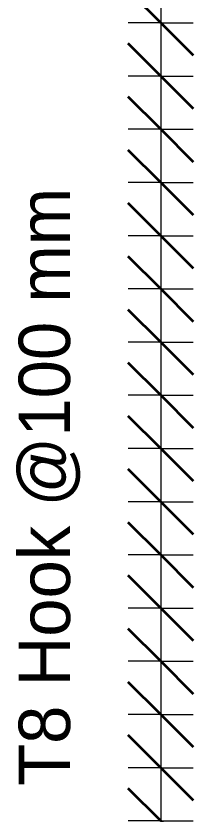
# Model space of a CAD drawing. Header units: millimetres. Extents: x -31655 to -5862, y 2843 to 78926.
# Drawn here: x -24932 to -24604, y 4104 to 5580 of the extents above; entities that cross this region are included whole.
import ezdxf

# ---------------------------------------------------------------- set-up
doc = ezdxf.new("R2010")
doc.units = ezdxf.units.MM
for name, color, linetype, lineweight in [('A-ANNO-DIMS', 211, 'Continuous', 9), ('A-ANNO-DIMS-40', 211, 'Continuous', 9), ('S-RBAR-IDEN', 171, 'Continuous', 9)]:
    doc.layers.add(name, color=color, linetype=linetype, lineweight=lineweight)
doc.styles.add('Nirmala UI', font='Nirmala.ttf', dxfattribs={"height": 95.25})
doc.dimstyles.new('Arc_Length_-_2_5mm_Arial', dxfattribs={"dimscale": 304.8, "dimtxt": 100.546939, "dimasz": 0.393701, "dimexe": 0.19685, "dimexo": 0.0625, "dimgap": 0.229659, "dimtad": 1, "dimdec": 4, "dimzin": 0, "dimdsep": 46, "dimtxsty": 'Nirmala UI', "dimblk1": 'OBLIQUE', "dimblk2": 'OBLIQUE', "dimsah": 1, "dimcen": 0.09, "dimdle": 0.19685, "dimazin": 0, "dimtfac": 1, "dimtdec": 4, "dimtix": 1, "dimtmove": 0, "dimatfit": 3, "dimfxl": 0.19685, "dimfxlon": 1, "dimtvp": 1, "dimtolj": 1, "dimtzin": 0, "dimarcsym": 2})

# ---------------------------------------------------------------- blocks, each defined once
blk = doc.blocks.new('DIMBLOCK160-Elevation Right')
at = {"layer": 'A-ANNO-DIMS-40', "lineweight": 35}
for p, q in [((-24664.2, 5665.6), (-24724.2, 5725.6)), ((-24664.2, 5665.6), (-24604.2, 5605.6)), ((-24664.2, 5567.2), (-24724.2, 5627.2)), ((-24664.2, 5567.2), (-24604.2, 5507.2))]:
    blk.add_line(p, q, dxfattribs=at)
at = {"layer": 'A-ANNO-DIMS-40'}
for p, q in [((-24664.2, 5665.6), (-24724.2, 5665.6)), ((-24664.2, 5665.6), (-24664.2, 5567.2)), ((-24664.2, 5665.6), (-24604.2, 5665.6)), ((-24664.2, 5567.2), (-24724.2, 5567.2)), ((-24664.2, 5567.2), (-24604.2, 5567.2))]:
    blk.add_line(p, q, dxfattribs=at)
blk = doc.blocks.new('_Oblique')
at = {"color": 0, "linetype": 'ByBlock', "lineweight": -2}
blk.add_line((-0.5, -0.5), (0.5, 0.5), dxfattribs=at)
blk = doc.blocks.new('DIMBLOCK161-Elevation Right')
at = {"layer": 'A-ANNO-DIMS-40', "lineweight": 35}
for p, q in [((-24664.2, 5567.2), (-24724.2, 5627.2)), ((-24664.2, 5567.2), (-24604.2, 5507.2)), ((-24664.2, 5468.8), (-24724.2, 5528.8)), ((-24664.2, 5468.8), (-24604.2, 5408.8))]:
    blk.add_line(p, q, dxfattribs=at)
at = {"layer": 'A-ANNO-DIMS-40'}
for p, q in [((-24664.2, 5567.2), (-24724.2, 5567.2)), ((-24664.2, 5567.2), (-24664.2, 5468.8)), ((-24664.2, 5567.2), (-24604.2, 5567.2)), ((-24664.2, 5468.8), (-24724.2, 5468.8)), ((-24664.2, 5468.8), (-24604.2, 5468.8))]:
    blk.add_line(p, q, dxfattribs=at)
blk = doc.blocks.new('DIMBLOCK162-Elevation Right')
at = {"layer": 'A-ANNO-DIMS-40', "lineweight": 35}
for p, q in [((-24664.2, 5468.8), (-24724.2, 5528.8)), ((-24664.2, 5468.8), (-24604.2, 5408.8)), ((-24664.2, 5370.3), (-24724.2, 5430.3)), ((-24664.2, 5370.3), (-24604.2, 5310.3))]:
    blk.add_line(p, q, dxfattribs=at)
at = {"layer": 'A-ANNO-DIMS-40'}
for p, q in [((-24664.2, 5468.8), (-24724.2, 5468.8)), ((-24664.2, 5468.8), (-24664.2, 5370.3)), ((-24664.2, 5468.8), (-24604.2, 5468.8)), ((-24664.2, 5370.3), (-24724.2, 5370.3)), ((-24664.2, 5370.3), (-24604.2, 5370.3))]:
    blk.add_line(p, q, dxfattribs=at)
blk = doc.blocks.new('DIMBLOCK163-Elevation Right')
at = {"layer": 'A-ANNO-DIMS-40', "lineweight": 35}
for p, q in [((-24664.2, 5370.3), (-24724.2, 5430.3)), ((-24664.2, 5370.3), (-24604.2, 5310.3)), ((-24664.2, 5271.9), (-24724.2, 5331.9)), ((-24664.2, 5271.9), (-24604.2, 5211.9))]:
    blk.add_line(p, q, dxfattribs=at)
at = {"layer": 'A-ANNO-DIMS-40'}
for p, q in [((-24664.2, 5370.3), (-24724.2, 5370.3)), ((-24664.2, 5370.3), (-24664.2, 5271.9)), ((-24664.2, 5370.3), (-24604.2, 5370.3)), ((-24664.2, 5271.9), (-24724.2, 5271.9)), ((-24664.2, 5271.9), (-24604.2, 5271.9))]:
    blk.add_line(p, q, dxfattribs=at)
blk = doc.blocks.new('DIMBLOCK164-Elevation Right')
at = {"layer": 'A-ANNO-DIMS-40', "lineweight": 35}
for p, q in [((-24664.2, 5271.9), (-24724.2, 5331.9)), ((-24664.2, 5271.9), (-24604.2, 5211.9)), ((-24664.2, 5173.5), (-24724.2, 5233.5)), ((-24664.2, 5173.5), (-24604.2, 5113.5))]:
    blk.add_line(p, q, dxfattribs=at)
at = {"layer": 'A-ANNO-DIMS-40'}
for p, q in [((-24664.2, 5271.9), (-24724.2, 5271.9)), ((-24664.2, 5271.9), (-24664.2, 5173.5)), ((-24664.2, 5271.9), (-24604.2, 5271.9)), ((-24664.2, 5173.5), (-24724.2, 5173.5)), ((-24664.2, 5173.5), (-24604.2, 5173.5))]:
    blk.add_line(p, q, dxfattribs=at)
blk = doc.blocks.new('DIMBLOCK165-Elevation Right')
at = {"layer": 'A-ANNO-DIMS-40', "lineweight": 35}
for p, q in [((-24664.2, 5173.5), (-24724.2, 5233.5)), ((-24664.2, 5173.5), (-24604.2, 5113.5)), ((-24664.2, 5075.1), (-24724.2, 5135.1)), ((-24664.2, 5075.1), (-24604.2, 5015.1))]:
    blk.add_line(p, q, dxfattribs=at)
at = {"layer": 'A-ANNO-DIMS-40'}
for p, q in [((-24664.2, 5173.5), (-24724.2, 5173.5)), ((-24664.2, 5173.5), (-24664.2, 5075.1)), ((-24664.2, 5173.5), (-24604.2, 5173.5)), ((-24664.2, 5075.1), (-24724.2, 5075.1)), ((-24664.2, 5075.1), (-24604.2, 5075.1))]:
    blk.add_line(p, q, dxfattribs=at)
blk = doc.blocks.new('DIMBLOCK166-Elevation Right')
at = {"layer": 'A-ANNO-DIMS-40', "lineweight": 35}
for p, q in [((-24664.2, 5075.1), (-24724.2, 5135.1)), ((-24664.2, 5075.1), (-24604.2, 5015.1)), ((-24664.2, 4976.7), (-24724.2, 5036.7)), ((-24664.2, 4976.7), (-24604.2, 4916.7))]:
    blk.add_line(p, q, dxfattribs=at)
at = {"layer": 'A-ANNO-DIMS-40'}
for p, q in [((-24664.2, 5075.1), (-24724.2, 5075.1)), ((-24664.2, 5075.1), (-24664.2, 4976.7)), ((-24664.2, 5075.1), (-24604.2, 5075.1)), ((-24664.2, 4976.7), (-24724.2, 4976.7)), ((-24664.2, 4976.7), (-24604.2, 4976.7))]:
    blk.add_line(p, q, dxfattribs=at)
blk = doc.blocks.new('DIMBLOCK167-Elevation Right')
at = {"layer": 'A-ANNO-DIMS-40', "lineweight": 35}
for p, q in [((-24664.2, 4976.7), (-24724.2, 5036.7)), ((-24664.2, 4976.7), (-24604.2, 4916.7)), ((-24664.2, 4878.3), (-24724.2, 4938.3)), ((-24664.2, 4878.3), (-24604.2, 4818.3))]:
    blk.add_line(p, q, dxfattribs=at)
at = {"layer": 'A-ANNO-DIMS-40'}
for p, q in [((-24664.2, 4976.7), (-24724.2, 4976.7)), ((-24664.2, 4976.7), (-24664.2, 4878.3)), ((-24664.2, 4976.7), (-24604.2, 4976.7)), ((-24664.2, 4878.3), (-24724.2, 4878.3)), ((-24664.2, 4878.3), (-24604.2, 4878.3))]:
    blk.add_line(p, q, dxfattribs=at)
blk = doc.blocks.new('DIMBLOCK168-Elevation Right')
at = {"layer": 'A-ANNO-DIMS-40', "lineweight": 35}
for p, q in [((-24664.2, 4878.3), (-24724.2, 4938.3)), ((-24664.2, 4878.3), (-24604.2, 4818.3)), ((-24664.2, 4779.9), (-24724.2, 4839.9)), ((-24664.2, 4779.9), (-24604.2, 4719.9))]:
    blk.add_line(p, q, dxfattribs=at)
at = {"layer": 'A-ANNO-DIMS-40'}
for p, q in [((-24664.2, 4878.3), (-24724.2, 4878.3)), ((-24664.2, 4878.3), (-24664.2, 4779.9)), ((-24664.2, 4878.3), (-24604.2, 4878.3)), ((-24664.2, 4779.9), (-24724.2, 4779.9)), ((-24664.2, 4779.9), (-24604.2, 4779.9))]:
    blk.add_line(p, q, dxfattribs=at)
blk = doc.blocks.new('DIMBLOCK169-Elevation Right')
at = {"layer": 'A-ANNO-DIMS-40', "lineweight": 35}
for p, q in [((-24664.2, 4779.9), (-24724.2, 4839.9)), ((-24664.2, 4779.9), (-24604.2, 4719.9)), ((-24664.2, 4681.5), (-24724.2, 4741.5)), ((-24664.2, 4681.5), (-24604.2, 4621.5))]:
    blk.add_line(p, q, dxfattribs=at)
at = {"layer": 'A-ANNO-DIMS-40'}
for p, q in [((-24664.2, 4779.9), (-24724.2, 4779.9)), ((-24664.2, 4779.9), (-24664.2, 4681.5)), ((-24664.2, 4779.9), (-24604.2, 4779.9)), ((-24664.2, 4681.5), (-24724.2, 4681.5)), ((-24664.2, 4681.5), (-24604.2, 4681.5))]:
    blk.add_line(p, q, dxfattribs=at)
blk = doc.blocks.new('DIMBLOCK170-Elevation Right')
at = {"layer": 'A-ANNO-DIMS-40', "lineweight": 35}
for p, q in [((-24664.2, 4681.5), (-24724.2, 4741.5)), ((-24664.2, 4681.5), (-24604.2, 4621.5)), ((-24664.2, 4583.1), (-24724.2, 4643.1)), ((-24664.2, 4583.1), (-24604.2, 4523.1))]:
    blk.add_line(p, q, dxfattribs=at)
at = {"layer": 'A-ANNO-DIMS-40'}
for p, q in [((-24664.2, 4681.5), (-24724.2, 4681.5)), ((-24664.2, 4681.5), (-24664.2, 4583.1)), ((-24664.2, 4681.5), (-24604.2, 4681.5)), ((-24664.2, 4583.1), (-24724.2, 4583.1)), ((-24664.2, 4583.1), (-24604.2, 4583.1))]:
    blk.add_line(p, q, dxfattribs=at)
blk = doc.blocks.new('DIMBLOCK171-Elevation Right')
at = {"layer": 'A-ANNO-DIMS-40', "lineweight": 35}
for p, q in [((-24664.2, 4583.1), (-24724.2, 4643.1)), ((-24664.2, 4583.1), (-24604.2, 4523.1)), ((-24664.2, 4484.7), (-24724.2, 4544.7)), ((-24664.2, 4484.7), (-24604.2, 4424.7))]:
    blk.add_line(p, q, dxfattribs=at)
at = {"layer": 'A-ANNO-DIMS-40'}
for p, q in [((-24664.2, 4583.1), (-24724.2, 4583.1)), ((-24664.2, 4583.1), (-24664.2, 4484.7)), ((-24664.2, 4583.1), (-24604.2, 4583.1)), ((-24664.2, 4484.7), (-24724.2, 4484.7)), ((-24664.2, 4484.7), (-24604.2, 4484.7))]:
    blk.add_line(p, q, dxfattribs=at)
blk = doc.blocks.new('DIMBLOCK172-Elevation Right')
at = {"layer": 'A-ANNO-DIMS-40', "lineweight": 35}
for p, q in [((-24664.2, 4484.7), (-24724.2, 4544.7)), ((-24664.2, 4484.7), (-24604.2, 4424.7)), ((-24664.2, 4386.3), (-24724.2, 4446.3)), ((-24664.2, 4386.3), (-24604.2, 4326.3))]:
    blk.add_line(p, q, dxfattribs=at)
at = {"layer": 'A-ANNO-DIMS-40'}
for p, q in [((-24664.2, 4484.7), (-24724.2, 4484.7)), ((-24664.2, 4484.7), (-24664.2, 4386.3)), ((-24664.2, 4484.7), (-24604.2, 4484.7)), ((-24664.2, 4386.3), (-24724.2, 4386.3)), ((-24664.2, 4386.3), (-24604.2, 4386.3))]:
    blk.add_line(p, q, dxfattribs=at)
blk = doc.blocks.new('DIMBLOCK173-Elevation Right')
at = {"layer": 'A-ANNO-DIMS-40', "lineweight": 35}
for p, q in [((-24664.2, 4386.3), (-24724.2, 4446.3)), ((-24664.2, 4386.3), (-24604.2, 4326.3)), ((-24664.2, 4287.8), (-24724.2, 4347.8)), ((-24664.2, 4287.8), (-24604.2, 4227.8))]:
    blk.add_line(p, q, dxfattribs=at)
at = {"layer": 'A-ANNO-DIMS-40'}
for p, q in [((-24664.2, 4386.3), (-24724.2, 4386.3)), ((-24664.2, 4386.3), (-24664.2, 4287.8)), ((-24664.2, 4386.3), (-24604.2, 4386.3)), ((-24664.2, 4287.8), (-24724.2, 4287.8)), ((-24664.2, 4287.8), (-24604.2, 4287.8))]:
    blk.add_line(p, q, dxfattribs=at)
blk = doc.blocks.new('DIMBLOCK174-Elevation Right')
at = {"layer": 'A-ANNO-DIMS-40', "lineweight": 35}
for p, q in [((-24664.2, 4287.8), (-24724.2, 4347.8)), ((-24664.2, 4287.8), (-24604.2, 4227.8)), ((-24664.2, 4189.4), (-24724.2, 4249.4)), ((-24664.2, 4189.4), (-24604.2, 4129.4))]:
    blk.add_line(p, q, dxfattribs=at)
at = {"layer": 'A-ANNO-DIMS-40'}
for p, q in [((-24664.2, 4287.8), (-24724.2, 4287.8)), ((-24664.2, 4287.8), (-24664.2, 4189.4)), ((-24664.2, 4287.8), (-24604.2, 4287.8)), ((-24664.2, 4189.4), (-24724.2, 4189.4)), ((-24664.2, 4189.4), (-24604.2, 4189.4))]:
    blk.add_line(p, q, dxfattribs=at)
blk = doc.blocks.new('DIMBLOCK175-Elevation Right')
at = {"layer": 'A-ANNO-DIMS-40', "lineweight": 35}
for p, q in [((-24664.2, 4189.4), (-24724.2, 4249.4)), ((-24664.2, 4189.4), (-24604.2, 4129.4)), ((-24664.2, 4091), (-24724.2, 4151)), ((-24664.2, 4091), (-24604.2, 4031))]:
    blk.add_line(p, q, dxfattribs=at)
at = {"layer": 'A-ANNO-DIMS-40'}
for p, q in [((-24664.2, 4189.4), (-24724.2, 4189.4)), ((-24664.2, 4189.4), (-24664.2, 4091)), ((-24664.2, 4189.4), (-24604.2, 4189.4)), ((-24664.2, 4091), (-24724.2, 4091)), ((-24664.2, 4091), (-24604.2, 4091))]:
    blk.add_line(p, q, dxfattribs=at)
blk = doc.blocks.new('DIMBLOCK176-Elevation Right')
at = {"layer": 'A-ANNO-DIMS-40', "lineweight": 35}
for p, q in [((-24664.2, 4091), (-24724.2, 4151)), ((-24664.2, 4091), (-24604.2, 4031)), ((-24664.2, 3992.6), (-24724.2, 4052.6)), ((-24664.2, 3992.6), (-24604.2, 3932.6))]:
    blk.add_line(p, q, dxfattribs=at)
at = {"layer": 'A-ANNO-DIMS-40'}
for p, q in [((-24664.2, 4091), (-24724.2, 4091)), ((-24664.2, 4091), (-24664.2, 3992.6)), ((-24664.2, 4091), (-24604.2, 4091)), ((-24664.2, 3992.6), (-24724.2, 3992.6)), ((-24664.2, 3992.6), (-24604.2, 3992.6))]:
    blk.add_line(p, q, dxfattribs=at)
blk = doc.blocks.new('DIMBLOCK184-Elevation Right')
at = {"layer": 'A-ANNO-DIMS-40', "lineweight": 35}
for p, q in [((-24664.2, 6157.6), (-24724.2, 6217.6)), ((-24664.2, 6157.6), (-24604.2, 6097.6)), ((-24664.2, 6059.2), (-24724.2, 6119.2)), ((-24664.2, 6059.2), (-24604.2, 5999.2)), ((-24664.2, 5960.8), (-24724.2, 6020.8)), ((-24664.2, 5960.8), (-24604.2, 5900.8)), ((-24664.2, 5862.4), (-24724.2, 5922.4)), ((-24664.2, 5862.4), (-24604.2, 5802.4)), ((-24664.2, 5764), (-24724.2, 5824)), ((-24664.2, 5764), (-24604.2, 5704)), ((-24664.2, 5665.6), (-24724.2, 5725.6)), ((-24664.2, 5665.6), (-24604.2, 5605.6)), ((-24664.2, 5567.2), (-24724.2, 5627.2)), ((-24664.2, 5567.2), (-24604.2, 5507.2)), ((-24664.2, 5468.8), (-24724.2, 5528.8)), ((-24664.2, 5468.8), (-24604.2, 5408.8)), ((-24664.2, 5370.3), (-24724.2, 5430.3)), ((-24664.2, 5370.3), (-24604.2, 5310.3)), ((-24664.2, 5271.9), (-24724.2, 5331.9)), ((-24664.2, 5271.9), (-24604.2, 5211.9)), ((-24664.2, 5173.5), (-24724.2, 5233.5)), ((-24664.2, 5173.5), (-24604.2, 5113.5)), ((-24664.2, 5075.1), (-24724.2, 5135.1)), ((-24664.2, 5075.1), (-24604.2, 5015.1)), ((-24664.2, 4976.7), (-24724.2, 5036.7)), ((-24664.2, 4976.7), (-24604.2, 4916.7)), ((-24664.2, 4878.3), (-24724.2, 4938.3)), ((-24664.2, 4878.3), (-24604.2, 4818.3)), ((-24664.2, 4779.9), (-24724.2, 4839.9)), ((-24664.2, 4779.9), (-24604.2, 4719.9)), ((-24664.2, 4681.5), (-24724.2, 4741.5)), ((-24664.2, 4681.5), (-24604.2, 4621.5)), ((-24664.2, 4583.1), (-24724.2, 4643.1)), ((-24664.2, 4583.1), (-24604.2, 4523.1)), ((-24664.2, 4484.7), (-24724.2, 4544.7)), ((-24664.2, 4484.7), (-24604.2, 4424.7)), ((-24664.2, 4386.3), (-24724.2, 4446.3)), ((-24664.2, 4386.3), (-24604.2, 4326.3)), ((-24664.2, 4287.8), (-24724.2, 4347.8)), ((-24664.2, 4287.8), (-24604.2, 4227.8)), ((-24664.2, 4189.4), (-24724.2, 4249.4)), ((-24664.2, 4189.4), (-24604.2, 4129.4)), ((-24664.2, 4091), (-24724.2, 4151)), ((-24664.2, 4091), (-24604.2, 4031)), ((-24664.2, 3992.6), (-24724.2, 4052.6)), ((-24664.2, 3992.6), (-24604.2, 3932.6)), ((-24664.2, 3894.2), (-24724.2, 3954.2)), ((-24664.2, 3894.2), (-24604.2, 3834.2)), ((-24664.2, 3795.8), (-24724.2, 3855.8)), ((-24664.2, 3795.8), (-24604.2, 3735.8)), ((-24664.2, 3697.4), (-24724.2, 3757.4)), ((-24664.2, 3697.4), (-24604.2, 3637.4)), ((-24664.2, 3599), (-24724.2, 3659)), ((-24664.2, 3599), (-24604.2, 3539)), ((-24664.2, 3500.6), (-24724.2, 3560.6)), ((-24664.2, 3500.6), (-24604.2, 3440.6)), ((-24664.2, 3402.2), (-24724.2, 3462.2)), ((-24664.2, 3402.2), (-24604.2, 3342.2)), ((-24664.2, 3303.8), (-24724.2, 3363.8)), ((-24664.2, 3303.8), (-24604.2, 3243.8))]:
    blk.add_line(p, q, dxfattribs=at)
at = {"layer": 'A-ANNO-DIMS-40'}
for p, q in [((-24664.2, 6217.6), (-24664.2, 3243.8)), ((-24664.2, 6217.6), (-24664.2, 6059.2)), ((-24664.2, 6157.6), (-24724.2, 6157.6)), ((-24664.2, 6157.6), (-24604.2, 6157.6)), ((-24664.2, 6059.2), (-24724.2, 6059.2)), ((-24664.2, 6059.2), (-24664.2, 5960.8)), ((-24664.2, 6059.2), (-24604.2, 6059.2)), ((-24664.2, 5960.8), (-24724.2, 5960.8)), ((-24664.2, 5960.8), (-24664.2, 5862.4)), ((-24664.2, 5960.8), (-24604.2, 5960.8)), ((-24664.2, 5862.4), (-24724.2, 5862.4)), ((-24664.2, 5862.4), (-24664.2, 5764)), ((-24664.2, 5862.4), (-24604.2, 5862.4)), ((-24664.2, 5764), (-24724.2, 5764)), ((-24664.2, 5764), (-24664.2, 5665.6)), ((-24664.2, 5764), (-24604.2, 5764)), ((-24664.2, 5665.6), (-24724.2, 5665.6)), ((-24664.2, 5665.6), (-24664.2, 5567.2)), ((-24664.2, 5665.6), (-24604.2, 5665.6)), ((-24664.2, 5567.2), (-24724.2, 5567.2)), ((-24664.2, 5567.2), (-24664.2, 5468.8)), ((-24664.2, 5567.2), (-24604.2, 5567.2)), ((-24664.2, 5468.8), (-24724.2, 5468.8)), ((-24664.2, 5468.8), (-24664.2, 5370.3)), ((-24664.2, 5468.8), (-24604.2, 5468.8)), ((-24664.2, 5370.3), (-24724.2, 5370.3)), ((-24664.2, 5370.3), (-24664.2, 5271.9)), ((-24664.2, 5370.3), (-24604.2, 5370.3)), ((-24664.2, 5271.9), (-24724.2, 5271.9)), ((-24664.2, 5271.9), (-24664.2, 5173.5)), ((-24664.2, 5271.9), (-24604.2, 5271.9)), ((-24664.2, 5173.5), (-24724.2, 5173.5)), ((-24664.2, 5173.5), (-24664.2, 5075.1)), ((-24664.2, 5173.5), (-24604.2, 5173.5)), ((-24664.2, 5075.1), (-24724.2, 5075.1)), ((-24664.2, 5075.1), (-24664.2, 4976.7)), ((-24664.2, 5075.1), (-24604.2, 5075.1)), ((-24664.2, 4976.7), (-24724.2, 4976.7)), ((-24664.2, 4976.7), (-24664.2, 4878.3)), ((-24664.2, 4976.7), (-24604.2, 4976.7)), ((-24664.2, 4878.3), (-24724.2, 4878.3)), ((-24664.2, 4878.3), (-24664.2, 4779.9)), ((-24664.2, 4878.3), (-24604.2, 4878.3)), ((-24664.2, 4779.9), (-24724.2, 4779.9)), ((-24664.2, 4779.9), (-24664.2, 4681.5)), ((-24664.2, 4779.9), (-24604.2, 4779.9)), ((-24664.2, 4681.5), (-24724.2, 4681.5)), ((-24664.2, 4681.5), (-24664.2, 4583.1)), ((-24664.2, 4681.5), (-24604.2, 4681.5)), ((-24664.2, 4583.1), (-24724.2, 4583.1)), ((-24664.2, 4583.1), (-24664.2, 4484.7)), ((-24664.2, 4583.1), (-24604.2, 4583.1)), ((-24664.2, 4484.7), (-24724.2, 4484.7)), ((-24664.2, 4484.7), (-24664.2, 4386.3)), ((-24664.2, 4484.7), (-24604.2, 4484.7)), ((-24664.2, 4386.3), (-24724.2, 4386.3)), ((-24664.2, 4386.3), (-24664.2, 4287.8)), ((-24664.2, 4386.3), (-24604.2, 4386.3)), ((-24664.2, 4287.8), (-24724.2, 4287.8)), ((-24664.2, 4287.8), (-24664.2, 4189.4)), ((-24664.2, 4287.8), (-24604.2, 4287.8)), ((-24664.2, 4189.4), (-24724.2, 4189.4)), ((-24664.2, 4189.4), (-24664.2, 4091)), ((-24664.2, 4189.4), (-24604.2, 4189.4)), ((-24664.2, 4091), (-24724.2, 4091)), ((-24664.2, 4091), (-24664.2, 3992.6)), ((-24664.2, 4091), (-24604.2, 4091)), ((-24664.2, 3992.6), (-24724.2, 3992.6)), ((-24664.2, 3992.6), (-24664.2, 3894.2)), ((-24664.2, 3992.6), (-24604.2, 3992.6)), ((-24664.2, 3894.2), (-24724.2, 3894.2)), ((-24664.2, 3894.2), (-24664.2, 3795.8)), ((-24664.2, 3894.2), (-24604.2, 3894.2)), ((-24664.2, 3795.8), (-24724.2, 3795.8)), ((-24664.2, 3795.8), (-24664.2, 3697.4)), ((-24664.2, 3795.8), (-24604.2, 3795.8)), ((-24664.2, 3697.4), (-24724.2, 3697.4)), ((-24664.2, 3697.4), (-24664.2, 3599)), ((-24664.2, 3697.4), (-24604.2, 3697.4)), ((-24664.2, 3599), (-24724.2, 3599)), ((-24664.2, 3599), (-24664.2, 3500.6)), ((-24664.2, 3599), (-24604.2, 3599)), ((-24664.2, 3500.6), (-24724.2, 3500.6)), ((-24664.2, 3500.6), (-24664.2, 3402.2)), ((-24664.2, 3500.6), (-24604.2, 3500.6)), ((-24664.2, 3402.2), (-24724.2, 3402.2)), ((-24664.2, 3402.2), (-24664.2, 3243.8)), ((-24664.2, 3402.2), (-24604.2, 3402.2)), ((-24664.2, 3303.8), (-24724.2, 3303.8)), ((-24664.2, 3303.8), (-24604.2, 3303.8))]:
    blk.add_line(p, q, dxfattribs=at)
blk = doc.blocks.new('_None')

msp = doc.modelspace()

# ---------------------------------------------------------------- texts
at = {"layer": 'S-RBAR-IDEN', "insert": (-24927.42163, 4155.7179), "char_height": 95.25, "width": 1407.76325, "attachment_point": 1, "rotation": 90, "style": 'Nirmala UI'}
msp.add_mtext('T8 Hook @100 mm', dxfattribs=at)

# ---------------------------------------------------------------- dimensions: what is measured, and where the dimension line sits
at = {"layer": 'A-ANNO-DIMS'}
for base, p1, p2, text, override, picture, middle in [((-24664.20686, 3303.75), (-24604.20686, 6157.625), (-24604.20686, 3303.75), '2854', {"dimpost": '<>', "dimblk1": 'None', "dimblk2": 'None', "dimsah": 1, "dimfxl": 2853.875}, 'DIMBLOCK184-Elevation Right', (-24783.45921, 4730.6875)), ((-24664.20686, 5567.1681), (-24604.20686, 5665.57759), (-24604.20686, 5567.1681), ' ', {"dimpost": '<>', "dimfxl": 98.409483}, 'DIMBLOCK160-Elevation Right', (-24664.20686, 5616.37284)), ((-24664.20686, 5468.75862), (-24604.20686, 5567.1681), (-24604.20686, 5468.75862), ' ', {"dimpost": '<>', "dimfxl": 98.409483}, 'DIMBLOCK161-Elevation Right', (-24664.20686, 5517.96336)), ((-24664.20686, 5370.34914), (-24604.20686, 5468.75862), (-24604.20686, 5370.34914), ' ', {"dimpost": '<>', "dimfxl": 98.409483}, 'DIMBLOCK162-Elevation Right', (-24664.20686, 5419.55388)), ((-24664.20686, 5271.93966), (-24604.20686, 5370.34914), (-24604.20686, 5271.93966), ' ', {"dimpost": '<>', "dimfxl": 98.409483}, 'DIMBLOCK163-Elevation Right', (-24664.20686, 5321.1444)), ((-24664.20686, 5173.53017), (-24604.20686, 5271.93966), (-24604.20686, 5173.53017), ' ', {"dimpost": '<>', "dimfxl": 98.409483}, 'DIMBLOCK164-Elevation Right', (-24664.20686, 5222.73491)), ((-24664.20686, 5075.12069), (-24604.20686, 5173.53017), (-24604.20686, 5075.12069), ' ', {"dimpost": '<>', "dimfxl": 98.409483}, 'DIMBLOCK165-Elevation Right', (-24664.20686, 5124.32543)), ((-24664.20686, 4976.71121), (-24604.20686, 5075.12069), (-24604.20686, 4976.71121), ' ', {"dimpost": '<>', "dimfxl": 98.409483}, 'DIMBLOCK166-Elevation Right', (-24664.20686, 5025.91595)), ((-24664.20686, 4878.30172), (-24604.20686, 4976.71121), (-24604.20686, 4878.30172), ' ', {"dimpost": '<>', "dimfxl": 98.409483}, 'DIMBLOCK167-Elevation Right', (-24664.20686, 4927.50647)), ((-24664.20686, 4779.89224), (-24604.20686, 4878.30172), (-24604.20686, 4779.89224), ' ', {"dimpost": '<>', "dimfxl": 98.409483}, 'DIMBLOCK168-Elevation Right', (-24664.20686, 4829.09698)), ((-24664.20686, 4681.48276), (-24604.20686, 4779.89224), (-24604.20686, 4681.48276), ' ', {"dimpost": '<>', "dimfxl": 98.409483}, 'DIMBLOCK169-Elevation Right', (-24664.20686, 4730.6875)), ((-24664.20686, 4583.07328), (-24604.20686, 4681.48276), (-24604.20686, 4583.07328), ' ', {"dimpost": '<>', "dimfxl": 98.409483}, 'DIMBLOCK170-Elevation Right', (-24664.20686, 4632.27802)), ((-24664.20686, 4484.66379), (-24604.20686, 4583.07328), (-24604.20686, 4484.66379), ' ', {"dimpost": '<>', "dimfxl": 98.409483}, 'DIMBLOCK171-Elevation Right', (-24664.20686, 4533.86853)), ((-24664.20686, 4386.25431), (-24604.20686, 4484.66379), (-24604.20686, 4386.25431), ' ', {"dimpost": '<>', "dimfxl": 98.409483}, 'DIMBLOCK172-Elevation Right', (-24664.20686, 4435.45905)), ((-24664.20686, 4287.84483), (-24604.20686, 4386.25431), (-24604.20686, 4287.84483), ' ', {"dimpost": '<>', "dimfxl": 98.409483}, 'DIMBLOCK173-Elevation Right', (-24664.20686, 4337.04957)), ((-24664.20686, 4189.43534), (-24604.20686, 4287.84483), (-24604.20686, 4189.43534), ' ', {"dimpost": '<>', "dimfxl": 98.409483}, 'DIMBLOCK174-Elevation Right', (-24664.20686, 4238.64009)), ((-24664.20686, 4091.02586), (-24604.20686, 4189.43534), (-24604.20686, 4091.02586), ' ', {"dimpost": '<>', "dimfxl": 98.409483}, 'DIMBLOCK175-Elevation Right', (-24664.20686, 4140.2306)), ((-24664.20686, 3992.61638), (-24604.20686, 4091.02586), (-24604.20686, 3992.61638), ' ', {"dimpost": '<>', "dimfxl": 98.409483}, 'DIMBLOCK176-Elevation Right', (-24664.20686, 4041.82112))]:
    dim = msp.add_linear_dim(base=base, p1=p1, p2=p2, angle=90, text=text, dimstyle='Arc_Length_-_2_5mm_Arial', override=override, dxfattribs=at)
    dim.commit()
    dim.dimension.update_dxf_attribs({"geometry": picture, "text_midpoint": middle})

doc.saveas('drawing.dxf')
